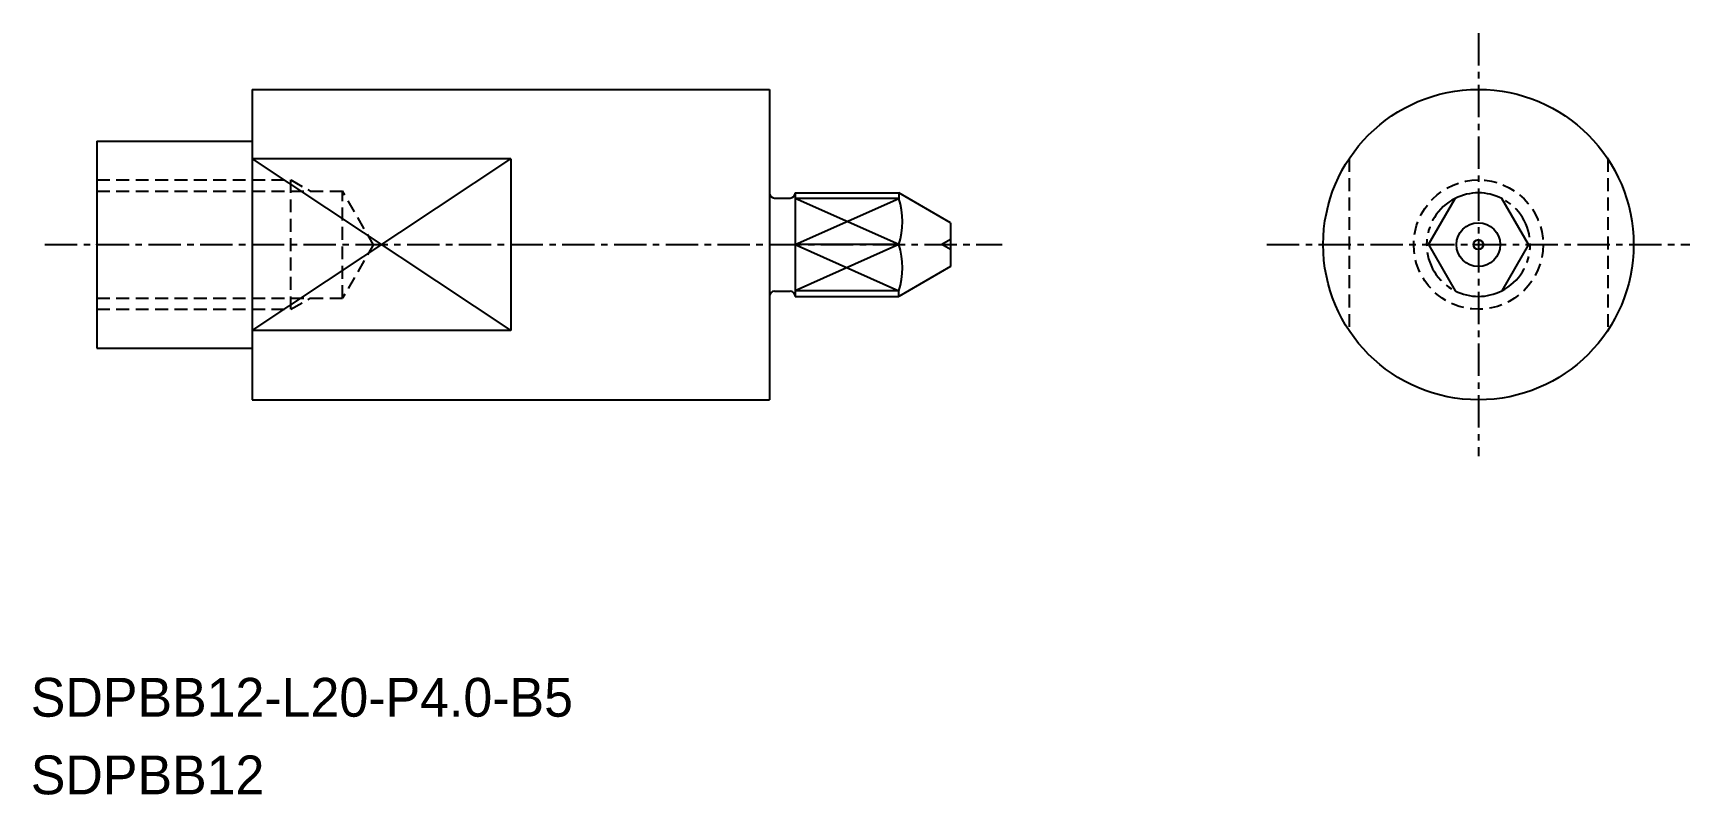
# Model space of a CAD drawing. Extents: x -1328.4 to -1264.3, y -555 to -525.5.
import ezdxf

# ---------------------------------------------------------------- set-up
doc = ezdxf.new("R2010")
doc.units = 0
for name, pattern in [('CENTER', [2, 1.25, -0.25, 0.25, -0.25]), ('DASHED', [0.75, 0.5, -0.25]), ('PHANTOM', [2.5, 1.25, -0.25, 0.25, -0.25, 0.25, -0.25])]:
    doc.linetypes.add(name, pattern=pattern)
doc.layers.get('0').update_dxf_attribs({"linetype": 'CONTINUOUS'})
doc.layers.add('CENTER', color=1, linetype='CENTER')

msp = doc.modelspace()

# ---------------------------------------------------------------- linework, layer by layer
at = {"color": 7, "linetype": 'CONTINUOUS'}
for p, q in [((-1319.903, -527.698), (-1299.903, -527.698)), ((-1299.903, -531.688), (-1299.903, -531.698)), ((-1299.703, -531.898), (-1299.103, -531.898)), ((-1298.903, -531.698), (-1294.903, -531.698)), ((-1298.903, -531.698), (-1298.903, -531.698)), ((-1274.427, -533.698), (-1273.396, -531.911)), ((-1270.565, -533.698), (-1271.596, -531.911)), ((-1274.427, -533.698), (-1273.396, -535.484)), ((-1270.565, -533.698), (-1271.596, -535.484)), ((-1299.903, -535.708), (-1299.903, -535.698)), ((-1299.703, -535.498), (-1299.103, -535.498)), ((-1298.903, -535.698), (-1298.903, -535.698)), ((-1298.903, -535.698), (-1294.903, -535.698)), ((-1319.903, -539.698), (-1299.903, -539.698))]:
    msp.add_line(p, q, dxfattribs=at)
for p, q in [((-1319.903, -527.698), (-1319.903, -539.698)), ((-1299.903, -527.698), (-1299.903, -539.698)), ((-1325.903, -529.698), (-1319.903, -529.698)), ((-1325.903, -529.698), (-1325.903, -537.698)), ((-1309.903, -530.381), (-1319.903, -530.381)), ((-1309.903, -530.381), (-1309.903, -537.014)), ((-1298.903, -531.698), (-1298.903, -535.698)), ((-1294.903, -531.911), (-1298.903, -531.911)), ((-1292.903, -532.852), (-1294.903, -531.698)), ((-1294.903, -533.698), (-1298.903, -533.698)), ((-1292.903, -534.543), (-1294.903, -535.698)), ((-1294.903, -535.484), (-1298.903, -535.484)), ((-1309.903, -537.014), (-1319.903, -537.014)), ((-1325.903, -537.698), (-1319.903, -537.698))]:
    msp.add_line(p, q)
at = {"color": 3}
for p, q in [((-1319.903, -537.014), (-1309.903, -530.381)), ((-1319.903, -530.381), (-1309.903, -537.014)), ((-1298.903, -533.698), (-1294.903, -531.911)), ((-1294.903, -533.698), (-1298.903, -531.911)), ((-1294.903, -533.698), (-1298.903, -535.484)), ((-1298.903, -533.698), (-1294.903, -535.484)), ((-1292.903, -533.506), (-1293.242, -533.698)), ((-1292.903, -533.89), (-1293.242, -533.698))]:
    msp.add_line(p, q, dxfattribs=at)
at = {"color": 3, "linetype": 'DASHED'}
for p, q in [((-1277.496, -530.381), (-1277.496, -537.014)), ((-1267.496, -530.381), (-1267.496, -537.014)), ((-1325.903, -531.198), (-1318.403, -531.198)), ((-1318.403, -536.198), (-1318.403, -531.198)), ((-1318.403, -531.198), (-1317.653, -531.631)), ((-1325.903, -531.631), (-1316.403, -531.631)), ((-1316.403, -535.765), (-1316.403, -531.631)), ((-1315.191, -533.731), (-1316.403, -531.631)), ((-1315.191, -533.665), (-1316.403, -535.765)), ((-1325.903, -535.765), (-1316.403, -535.765)), ((-1318.403, -536.198), (-1317.653, -535.765)), ((-1325.903, -536.198), (-1318.403, -536.198))]:
    msp.add_line(p, q, dxfattribs=at)
at = {"linetype": 'CONTINUOUS'}
for p, q in [((-1294.903, -531.698), (-1294.903, -531.911)), ((-1292.903, -532.852), (-1292.903, -534.543)), ((-1294.903, -535.698), (-1294.903, -535.484))]:
    msp.add_line(p, q, dxfattribs=at)
msp.add_circle((-1272.496, -533.698), 6, dxfattribs=at)
at = {"color": 3, "linetype": 'DASHED'}
msp.add_circle((-1272.496, -533.698), 2.5, dxfattribs=at)
for radius in [0.845, 0.192]:
    msp.add_circle((-1272.496, -533.698), radius)
at = {"color": 7, "linetype": 'CONTINUOUS'}
for centre, start, end in [((-1299.703, -531.698), 180, 270), ((-1299.103, -531.698), 270, 0), ((-1299.703, -535.698), 90, 180), ((-1299.103, -535.698), 0, 90)]:
    msp.add_arc(centre, 0.2, start, end, dxfattribs=at)
for centre in [(-1297.633, -532.805), (-1297.633, -534.591)]:
    msp.add_arc(centre, 2.872, 341.88588, 18.11412)
at = {"color": 3, "linetype": 'PHANTOM'}
for start, end in [(116.74368, 243.25632), (296.74368, 63.25632)]:
    msp.add_arc((-1272.496, -533.698), 2, start, end, dxfattribs=at)
at = {"linetype": 'CONTINUOUS'}
for start, end in [(63.25632, 116.74368), (243.25632, 296.74368)]:
    msp.add_arc((-1272.496, -533.698), 2, start, end, dxfattribs=at)
at = {"color": 7, "linetype": 'CONTINUOUS'}
msp.add_point((-1325.903, -533.698), dxfattribs=at)
at = {"layer": 'CENTER', "color": 1, "linetype": 'CENTER'}
for p, q in [((-1272.496, -525.523), (-1272.496, -541.873)), ((-1327.91, -533.698), (-1290.903, -533.698)), ((-1280.671, -533.698), (-1264.321, -533.698))]:
    msp.add_line(p, q, dxfattribs=at)

# ---------------------------------------------------------------- texts
for s, p in [('SDPBB12-L20-P4.0-B5 ', (-1328.458, -551.947)), ('SDPBB12', (-1328.458, -554.947))]:
    msp.add_text(s, height=1.5).set_placement(p)

doc.saveas('drawing.dxf')
